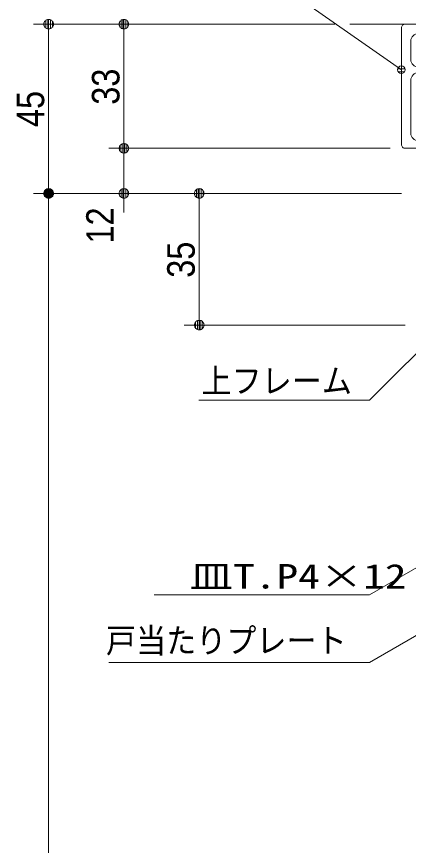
# Model space of a CAD drawing. Units: millimetres, scale not verified, with parts at other scales. Extents: x -6062 to 6062, y -3045 to 3045.
# Drawn here: x 294 to 814, y -101 to 1000 of the extents above; entities that cross this region are included whole.
import ezdxf
from ezdxf.enums import TextEntityAlignment as Align

# ---------------------------------------------------------------- set-up
doc = ezdxf.new("R2010")
doc.units = ezdxf.units.MM
doc.header["$LTSCALE"] = 20
doc.linetypes.add('CHAIN2', pattern=[12, 9, -1, 1, -1])
for name, color, linetype, lineweight in [('0-0_2寸法-3', 7, 'Continuous', 9), ('0-1_3一般', 7, 'Continuous', 9), ('0-2_2寸法-1', 7, 'Continuous', 9), ('0-3_0', 7, 'Continuous', 9), ('0-4_2寸法-2', 7, 'Continuous', 9)]:
    doc.layers.add(name, color=color, linetype=linetype, lineweight=lineweight)
doc.styles.add('ＭＳ ゴシック', font='')
doc.styles.add('ＭＳ Ｐゴシック', font='')
doc.styles.get('ＭＳ ゴシック').set_extended_font_data('MS Gothic')
doc.styles.get('ＭＳ Ｐゴシック').set_extended_font_data('MS PGothic')

# ---------------------------------------------------------------- blocks, each defined once
blk = doc.blocks.new('グループ-39')
at = {"layer": '0-1_3一般'}
blk.add_line((50473.7, 19804.9), (65343.7, 19804.9), dxfattribs=at)
blk = doc.blocks.new('グループ-81')
at = {"layer": '0-1_3一般', "linetype": 'CHAIN2'}
blk.add_line((54043.7, 19865.9), (54043.7, 11530.1), dxfattribs=at)
at = {"layer": '0-1_3一般'}
for p, q in [((51843.7, 19704.9), (51843.9, 19704.9)), ((51843.7, 19704.9), (51843.7, 16604.9)), ((51943.7, 19804.9), (51943.9, 19804.9)), ((53833.7, 19804.9), (51943.7, 19804.9)), ((53593.7, 19624.9), (53593.9, 19624.9)), ((53593.7, 19604.9), (53593.7, 19624.9)), ((53623.7, 19654.9), (53623.9, 19654.9)), ((53623.7, 19654.9), (53833.7, 19654.9)), ((54253.7, 19804.9), (53833.7, 19804.9)), ((53833.7, 19654.9), (53833.7, 19804.9)), ((53833.7, 19654.9), (54013.7, 19654.9)), ((54013.7, 19654.9), (54043.7, 19684.9)), ((54043.7, 19684.9), (54043.9, 19684.9)), ((54043.7, 19684.9), (54073.7, 19654.9)), ((54073.7, 19654.9), (54073.9, 19654.9)), ((56143.7, 19804.9), (54253.7, 19804.9)), ((54253.7, 19654.9), (54463.7, 19654.9)), ((54493.7, 19624.9), (54493.9, 19624.9)), ((54493.7, 19624.9), (54493.7, 19604.9)), ((56243.7, 19704.9), (56243.9, 19704.9)), ((56243.7, 16604.9), (56243.7, 19704.9)), ((52293.7, 19554.9), (53543.7, 19554.9)), ((54543.7, 19554.9), (55793.7, 19554.9)), ((52093.7, 18864.9), (52093.7, 19354.9)), ((55993.7, 19354.9), (55993.7, 18864.9)), ((53168.7, 18694.9), (53168.7, 18755.4)), ((53198.7, 18785.4), (53563.7, 18785.4)), ((53593.7, 18755.4), (53593.7, 18665.4)), ((54493.7, 18665.4), (54493.7, 18755.4)), ((54523.7, 18785.4), (54888.7, 18785.4)), ((54918.7, 18755.4), (54918.7, 18694.9)), ((53138.7, 18664.9), (52293.7, 18664.9)), ((52293.7, 18514.9), (53288.7, 18514.9)), ((54798.7, 18514.9), (55793.7, 18514.9)), ((55793.7, 18664.9), (54948.7, 18664.9)), ((52093.7, 16904.9), (52093.7, 18314.9)), ((55993.7, 18314.9), (55993.7, 16904.9)), ((52668.7, 16804.9), (52668.7, 16974.9)), ((52759.6, 17004.9), (52698.7, 17004.9)), ((52789.3, 16979.1), (52813.7, 16807.8)), ((55298.1, 16979.1), (55273.7, 16807.8)), ((55327.8, 17004.9), (55388.7, 17004.9)), ((55418.7, 16974.9), (55418.7, 16804.9)), ((52293.7, 16704.9), (52568.7, 16704.9)), ((53143.7, 16654.9), (53044, 16679.4)), ((53183.7, 16654.9), (53143.7, 16654.9)), ((53283.3, 16679.4), (53183.7, 16654.9)), ((53318.7, 16534.9), (53318.7, 16662.7)), ((54768.7, 16534.9), (54768.7, 16662.7)), ((54903.7, 16654.9), (54804, 16679.4)), ((54943.7, 16654.9), (54903.7, 16654.9)), ((54943.7, 16654.9), (55043.3, 16679.4)), ((55518.7, 16704.9), (55793.7, 16704.9)), ((51943.7, 16504.9), (53288.7, 16504.9)), ((54798.7, 16504.9), (56143.7, 16504.9))]:
    blk.add_line(p, q, dxfattribs=at)
for points in [[(54073.7, 19654.9), (54253.7, 19654.9), (54253.7, 19804.9)], [(53318.7, 18544.9), (53318.7, 18635.4), (53563.7, 18635.4)], [(54523.7, 18635.4), (54768.7, 18635.4), (54768.7, 18544.9)]]:
    blk.add_lwpolyline(points, dxfattribs=at)
for centre, radius, start, end in [((51943.7, 19704.9), 100, 135, 180), ((51943.7, 19704.9), 100, 90, 135), ((53623.7, 19624.9), 30, 135, 180), ((53623.7, 19624.9), 30, 90, 135), ((54463.7, 19624.9), 30, 45, 90), ((54463.7, 19624.9), 30, 0, 45), ((56143.7, 19704.9), 100, 45, 90), ((56143.7, 19704.9), 100, 0, 45), ((52293.7, 19354.9), 200, 135, 180), ((52293.7, 19354.9), 200, 90, 135), ((53543.7, 19604.9), 50, 270, 315), ((53543.7, 19604.9), 50, 315, 0), ((54543.7, 19604.9), 50, 180, 225), ((54543.7, 19604.9), 50, 225, 270), ((55793.7, 19354.9), 200, 45, 90), ((55793.7, 19354.9), 200, 0, 45), ((52293.7, 18864.9), 200, 180, 225), ((53198.7, 18755.4), 30, 135, 180), ((53198.7, 18755.4), 30, 90, 135), ((53563.7, 18755.4), 30, 45, 90), ((53563.7, 18755.4), 30, 0, 45), ((54523.7, 18755.4), 30, 135, 180), ((54523.7, 18755.4), 30, 90, 135), ((54888.7, 18755.4), 30, 45, 90), ((54888.7, 18755.4), 30, 0, 45), ((55793.7, 18864.9), 200, 315, 0), ((52293.7, 18864.9), 200, 225, 270), ((52293.7, 18314.9), 200, 90, 135), ((53138.7, 18694.9), 30, 270, 315), ((53138.7, 18694.9), 30, 315, 0), ((53288.7, 18544.9), 30, 270, 315), ((53288.7, 18544.9), 30, 315, 0), ((53563.7, 18665.4), 30, 270, 315), ((53563.7, 18665.4), 30, 315, 0), ((54523.7, 18665.4), 30, 180, 225), ((54523.7, 18665.4), 30, 180, 225), ((54523.7, 18665.4), 30, 225, 270), ((54523.7, 18665.4), 30, 225, 270), ((54798.7, 18544.9), 30, 180, 225), ((54798.7, 18544.9), 30, 225, 270), ((54948.7, 18694.9), 30, 180, 225), ((54948.7, 18694.9), 30, 225, 270), ((55793.7, 18864.9), 200, 270, 315), ((55793.7, 18314.9), 200, 45, 90), ((52293.7, 18314.9), 200, 135, 180), ((55793.7, 18314.9), 200, 0, 45), ((52698.7, 16974.9), 30, 135, 180), ((52698.7, 16974.9), 30, 90, 135), ((52759.6, 16974.9), 30, 48.98559, 90), ((52759.6, 16974.9), 30, 7.97118, 48.98559), ((55327.8, 16974.9), 30, 131.01441, 172.02882), ((55327.8, 16974.9), 30, 90, 131.01441), ((55388.7, 16974.9), 30, 45, 90), ((55388.7, 16974.9), 30, 0, 45), ((52293.7, 16904.9), 200, 180, 225), ((52293.7, 16904.9), 200, 225, 270), ((52568.7, 16804.9), 100, 315, 0), ((53163.7, 17164.9), 500, 225.573, 240.86329), ((54923.7, 17164.9), 500, 299.13671, 314.427), ((55518.7, 16804.9), 100, 180, 225), ((55793.7, 16904.9), 200, 270, 315), ((55793.7, 16904.9), 200, 315, 0), ((51943.7, 16604.9), 100, 180, 225), ((51943.7, 16604.9), 100, 225, 270), ((52568.7, 16804.9), 100, 270, 315), ((53163.7, 17164.9), 500, 240.86329, 256.15358), ((53163.7, 17164.9), 500, 283.84642, 284.44683), ((53163.7, 17164.9), 500, 284.44683, 285.04724), ((53298.7, 16662.7), 20, 52.52362, 105.04724), ((53288.7, 16534.9), 30, 315, 0), ((53298.7, 16662.7), 20, 0, 52.52362), ((54788.7, 16662.7), 20, 127.47638, 180), ((54798.7, 16534.9), 30, 180, 225), ((54788.7, 16662.7), 20, 74.95276, 127.47638), ((54923.7, 17164.9), 500, 254.95276, 255.55317), ((54923.7, 17164.9), 500, 255.55317, 256.15358), ((54923.7, 17164.9), 500, 283.84642, 299.13671), ((55518.7, 16804.9), 100, 225, 270), ((56143.7, 16604.9), 100, 270, 315), ((56143.7, 16604.9), 100, 315, 0), ((53288.7, 16534.9), 30, 270, 315), ((54798.7, 16534.9), 30, 225, 270)]:
    blk.add_arc(centre, radius, start, end, dxfattribs=at)
blk = doc.blocks.new('グループ-104')
at = {"layer": '0-1_3一般'}
blk.add_blockref('グループ-81', (0, 0), dxfattribs=at)
blk = doc.blocks.new('グループ-105')
at = {"layer": '0-1_3一般'}
for name in ['グループ-104', 'グループ-39']:
    blk.add_blockref(name, (0, 0), dxfattribs=at)
blk = doc.blocks.new('_Dot')
at = {"layer": '0-3_0'}
for p, q in [((-10, 0), (-20, 0)), ((9.78, 2), (-9.78, 2)), ((7.99, 6), (-7.99, 6)), ((9.16, -3.98), (-9.16, -3.98)), ((6, -7.98), (-6, -7.98))]:
    blk.add_line(p, q, dxfattribs=at)
for points in [[(10, 0), (9.92, 1.25), (9.69, 2.49), (9.3, 3.68), (8.76, 4.82), (8.09, 5.88), (7.29, 6.85), (6.37, 7.71), (5.36, 8.44), (4.26, 9.05), (3.09, 9.51), (1.87, 9.82), (0.63, 9.98), (-0.63, 9.98), (-1.87, 9.82), (-3.09, 9.51), (-4.26, 9.05), (-5.36, 8.44), (-6.37, 7.71), (-7.29, 6.85), (-8.09, 5.88), (-8.76, 4.82), (-9.3, 3.68), (-9.69, 2.49), (-9.92, 1.25), (-10, 0), (0, 0)], [(-10, 0), (-9.92, -1.25), (-9.69, -2.49), (-9.3, -3.68), (-8.76, -4.82), (-8.09, -5.88), (-7.29, -6.85), (-6.37, -7.71), (-5.36, -8.44), (-4.26, -9.05), (-3.09, -9.51), (-1.87, -9.82), (-0.63, -9.98), (0.63, -9.98), (1.87, -9.82), (3.09, -9.51), (4.26, -9.05), (5.36, -8.44), (6.37, -7.71), (7.29, -6.85), (8.09, -5.88), (8.76, -4.82), (9.3, -3.68), (9.69, -2.49), (9.92, -1.25), (10, 0), (0, 0)]]:
    blk.add_lwpolyline(points, close=True, dxfattribs=at)

msp = doc.modelspace()

# ---------------------------------------------------------------- linework, layer by layer
at = {"layer": '0-0_2寸法-3'}
for p, q in [((809.58, 930.73), (799.79, 930.73)), ((808.68, 926.73), (800.69, 926.73)), ((804.84, 934.73), (804.52, 934.73)), ((804.84, 934.73), (804.52, 934.73))]:
    msp.add_line(p, q, dxfattribs=at)
for points in [[(804.68, 929.74), (646.86, 1040.25), (458.57, 1040.25)], [(862.43, 590.25), (762.43, 490.25), (535.55, 490.25)], [(971.62, 352.75), (762.43, 231.59), (476.13, 231.59)], [(1004.68, 281.56), (762.43, 141.7), (416.13, 141.7)]]:
    msp.add_lwpolyline(points, dxfattribs=at)
msp.add_circle((804.68, 929.74), 5.01, dxfattribs=at)
msp.add_circle((804.68, 929.74), 5.01, dxfattribs=at)
at = {"layer": '0-2_2寸法-1'}
for p, q in [((416.18, 990.25), (316.18, 990.25)), ((716.18, 990.25), (416.18, 990.25)), ((336.18, 777.96), (336.18, 977.53)), ((436.18, 977.53), (436.18, 837.96)), ((789.68, 825.25), (416.18, 825.25)), ((416.18, 765.25), (316.18, 765.25)), ((416.18, 765.25), (316.18, 765.25)), ((804.68, 765.25), (516.18, 765.25)), ((336.18, 752.53), (336.18, -1922.29)), ((536.18, 602.96), (536.18, 752.53)), ((809.68, 590.25), (516.18, 590.25))]:
    msp.add_line(p, q, dxfattribs=at)
at = {"layer": '0-4_2寸法-2'}
for p, q in [((436.18, 837.96), (436.18, 850.67)), ((789.68, 825.25), (416.18, 825.25)), ((436.18, 765.25), (436.18, 825.25)), ((516.18, 765.25), (416.18, 765.25)), ((436.18, 752.53), (436.18, 739.82))]:
    msp.add_line(p, q, dxfattribs=at)

# ---------------------------------------------------------------- block references
at = {"layer": '0-1_3一般', "xscale": 0.05, "yscale": 0.05}
msp.add_blockref('グループ-105', (-1787.5, 0), dxfattribs=at)
at = {"layer": '0-2_2寸法-1', "xscale": 0.6356201, "yscale": 0.6356201}
for p, rotation in [((336.18, 990.25), 90), ((436.18, 990.25), 90), ((436.18, 825.25), 270), ((336.18, 765.25), 270), ((336.18, 765.25), 90), ((536.18, 765.25), 90), ((536.18, 590.25), 270)]:
    msp.add_blockref('_Dot', p, dxfattribs=dict(at, rotation=rotation))
at = {"layer": '0-4_2寸法-2', "xscale": 0.6356201, "yscale": 0.6356201}
for p, rotation in [((436.18, 825.25), 270), ((436.18, 765.25), 90)]:
    msp.add_blockref('_Dot', p, dxfattribs=dict(at, rotation=rotation))

# ---------------------------------------------------------------- texts
at = {"layer": '0-0_2寸法-3', "style": 'ＭＳ ゴシック'}
for s, width, p in [('上フレーム', 0.9, (539.21, 490.14)), ('皿T.P4×12', 1.3, (523.45, 230.33)), ('戸当たりプレート', 0.9, (412.28, 144.87))]:
    msp.add_text(s, height=32.55, dxfattribs=dict(at, width=width)).set_placement(p, align=Align.BOTTOM_LEFT)
at = {"layer": '0-2_2寸法-1', "style": 'ＭＳ Ｐゴシック', "width": 0.9}
for s, p in [('33', (441.24, 883.15)), ('45', (341.24, 853.54)), ('35', (541.24, 653.15))]:
    msp.add_text(s, height=36.66, rotation=90, dxfattribs=at).set_placement(p, align=Align.BOTTOM_LEFT)
at = {"layer": '0-4_2寸法-2', "style": 'ＭＳ Ｐゴシック', "width": 0.9}
msp.add_text('12', height=36.66, rotation=90, dxfattribs=at).set_placement((433.7, 698.64), align=Align.BOTTOM_LEFT)

doc.saveas('drawing.dxf')
